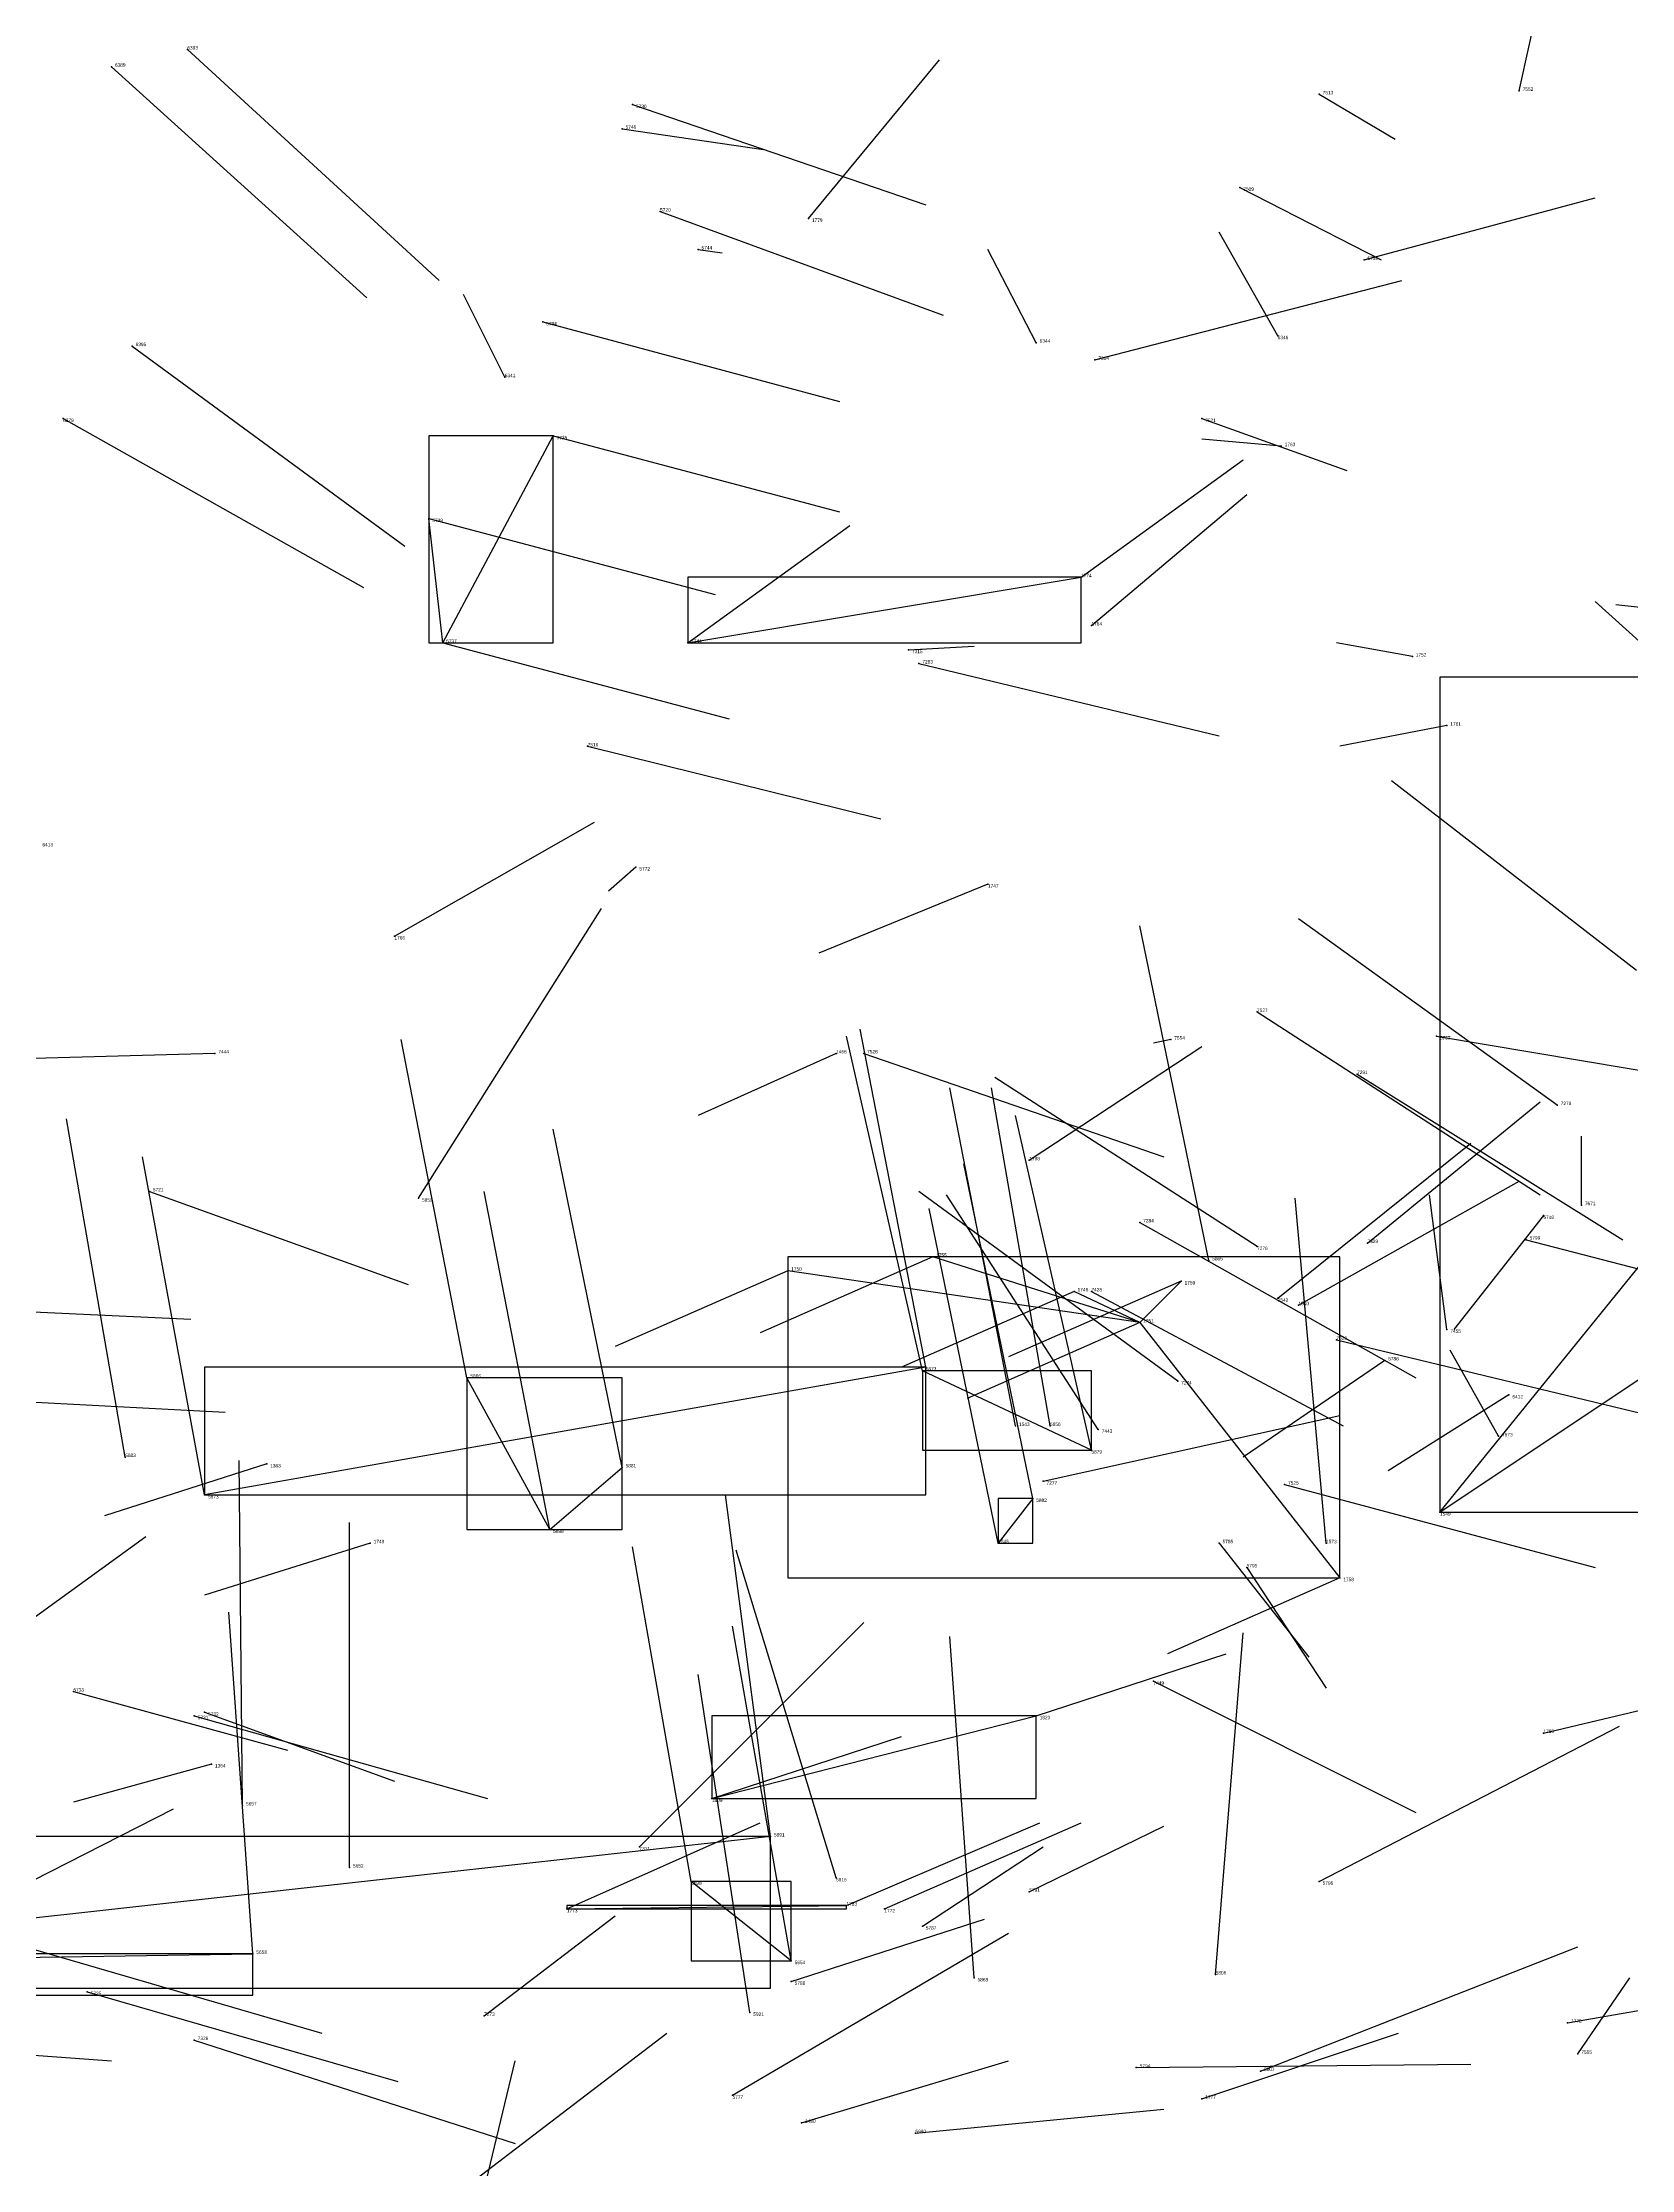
# Model space of a CAD drawing. Extents: x 59.1 to 70.8, y 600.3 to 605.1.
# Drawn here: x 65.32 to 65.781, y 603.984 to 604.601 of the extents above; entities that cross this region are included whole.
import ezdxf

# ---------------------------------------------------------------- set-up
doc = ezdxf.new("R2010")
doc.units = 0
for name, color, linetype in [('Clients', 3, 'CONTINUOUS'), ('Facilities', 3, 'CONTINUOUS'), ('Facilities_lines', 3, 'CONTINUOUS'), ('Min_max_boxes', 1, 'CONTINUOUS'), ('Normals', 1, 'CONTINUOUS'), ('Source_points', 5, 'CONTINUOUS'), ('Text', 3, 'CONTINUOUS')]:
    doc.layers.add(name, color=color, linetype=linetype)

msp = doc.modelspace()

# ---------------------------------------------------------------- linework, layer by layer
at = {"layer": 'Clients', "color": 5}
for p in [(65.468, 604.487, 455.659), (65.432, 604.463, 455.714), (65.621, 604.446, 449.435), (65.578, 604.249, 448.12), (65.536, 604.245, 448.245), (65.619, 604.239, 448.175), (65.65, 604.242, 448.258), (65.575, 604.216, 453.296), (65.443, 604.214, 453.3), (65.488, 604.188, 453.24), (65.367, 604.18, 453.32), (65.597, 604.166, 453.225), (65.696, 604.156, 448.106), (65.608, 604.116, 449.748), (65.508, 604.068, 453.95), (65.553, 604.061, 449.594), (65.381, 604.047, 453.808)]:
    msp.add_point(p, dxfattribs=at)
at = {"layer": 'Facilities', "color": 3}
for p in [(65.362, 604.599, 456.129), (65.34, 604.594, 456.192), (65.69, 604.586, 459.188), (65.748, 604.587, 462.618), (65.491, 604.583, 455.692), (65.488, 604.576, 454.639), (65.667, 604.559, 459.259), (65.499, 604.552, 455.626), (65.542, 604.55, 449.579), (65.51, 604.541, 454.843), (65.703, 604.538, 454.55), (65.465, 604.52, 455.713), (65.346, 604.513, 456.362), (65.608, 604.514, 457.183), (65.678, 604.516, 457.13), (65.625, 604.509, 462.479), (65.454, 604.504, 457.181), (65.326, 604.492, 456.22), (65.656, 604.492, 459.273), (65.679, 604.484, 448.227), (65.624, 604.432, 449.474), (65.436, 604.427, 455.657), (65.507, 604.427, 449.211), (65.571, 604.425, 462.663), (65.574, 604.421, 458.954), (65.717, 604.423, 448.475), (65.727, 604.403, 448.319), (65.478, 604.397, 459.032), (65.492, 604.362, 454.854), (65.594, 604.357, 448.176), (65.422, 604.342, 449.6), (65.672, 604.32, 459.078), (65.724, 604.313, 454.578), (65.37, 604.308, 461.806), (65.55, 604.308, 447.998), (65.558, 604.308, 459.004), (65.647, 604.312, 462.755), (65.701, 604.302, 458.85), (65.759, 604.293, 458.785), (65.606, 604.277, 449.58), (65.351, 604.268, 455.786), (65.429, 604.266, 454.482), (65.766, 604.264, 460.349), (65.638, 604.259, 458.89), (65.755, 604.261, 454.812), (65.672, 604.252, 458.762), (65.704, 604.253, 462.03), (65.75, 604.254, 454.58), (65.658, 604.248, 453.472), (65.624, 604.239, 461.219), (65.678, 604.237, 453.11), (65.684, 604.235, 453.041), (65.638, 604.23, 448.2), (65.727, 604.228, 460.316), (65.695, 604.225, 459.236), (65.576, 604.217, 453.369), (65.709, 604.219, 454.819), (65.649, 604.213, 458.841), (65.745, 604.209, 457.13), (65.602, 604.2, 453.157), (65.612, 604.2, 453.409), (65.626, 604.199, 461.757), (65.742, 604.197, 460.409), (65.344, 604.191, 453.387), (65.624, 604.193, 453.31), (65.385, 604.189, 447.956), (65.61, 604.184, 458.891), (65.607, 604.179, 453.227), (65.68, 604.183, 459.224), (65.725, 604.175, 453.09), (65.415, 604.166, 448.259), (65.467, 604.17, 453.247), (65.661, 604.166, 454.799), (65.692, 604.166, 453.071), (65.669, 604.159, 454.729), (65.329, 604.123, 455.755), (65.642, 604.126, 461.266), (65.364, 604.116, 455.813), (65.367, 604.117, 455.755), (65.755, 604.111, 449.536), (65.369, 604.102, 447.939), (65.514, 604.092, 449.782), (65.378, 604.09, 453.84), (65.531, 604.081, 454.099), (65.493, 604.078, 462.518), (65.409, 604.072, 453.781), (65.55, 604.069, 454.18), (65.69, 604.068, 454.404), (65.606, 604.065, 454.736), (65.472, 604.06, 449.769), (65.564, 604.06, 449.719), (65.575, 604.055, 454.781), (65.537, 604.045, 453.964), (65.333, 604.036, 455.81), (65.537, 604.039, 454.874), (65.59, 604.04, 454.01), (65.66, 604.041, 454.26), (65.525, 604.03, 454.061), (65.448, 604.029, 459.244), (65.762, 604.027, 449.575), (65.364, 604.022, 462.233), (65.765, 604.018, 462.608), (65.637, 604.014, 454.581), (65.673, 604.013, 454.478), (65.52, 604.006, 454.548), (65.656, 604.005, 449.663), (65.54, 603.998, 449.717), (65.573, 603.995, 454.77)]:
    msp.add_point(p, dxfattribs=at)
at = {"layer": 'Facilities_lines', "color": 3}
for p, q in [((65.436, 604.427, 455.657), (65.468, 604.487, 455.659)), ((65.436, 604.427, 455.657), (65.432, 604.463, 455.714)), ((65.507, 604.427, 449.211), (65.621, 604.446, 449.435)), ((65.725, 604.175, 453.09), (65.921, 604.417, 452.708)), ((65.638, 604.23, 448.2), (65.578, 604.249, 448.12)), ((65.638, 604.23, 448.2), (65.536, 604.245, 448.245)), ((65.638, 604.23, 448.2), (65.619, 604.239, 448.175)), ((65.638, 604.23, 448.2), (65.65, 604.242, 448.258)), ((65.638, 604.23, 448.2), (65.696, 604.156, 448.106)), ((65.576, 604.217, 453.369), (65.367, 604.18, 453.32)), ((65.624, 604.193, 453.31), (65.575, 604.216, 453.296)), ((65.467, 604.17, 453.247), (65.443, 604.214, 453.3)), ((65.467, 604.17, 453.247), (65.488, 604.188, 453.24)), ((65.607, 604.179, 453.227), (65.597, 604.166, 453.225)), ((65.514, 604.092, 449.782), (65.608, 604.116, 449.748)), ((65.531, 604.081, 454.099), (65.134, 604.037, 453.812)), ((65.537, 604.045, 453.964), (65.508, 604.068, 453.95)), ((65.472, 604.06, 449.769), (65.553, 604.061, 449.594)), ((64.604, 604.035, 453.44), (65.381, 604.047, 453.808))]:
    msp.add_line(p, q, dxfattribs=at)
at = {"layer": 'Min_max_boxes', "color": 1}
for p, q in [((65.468, 604.487, 455.657), (65.432, 604.487, 455.657)), ((65.432, 604.487, 455.657), (65.432, 604.427, 455.657)), ((65.468, 604.487, 455.714), (65.432, 604.487, 455.714)), ((65.432, 604.487, 455.714), (65.432, 604.427, 455.714)), ((65.432, 604.487, 455.657), (65.432, 604.487, 455.714)), ((65.468, 604.427, 455.657), (65.468, 604.487, 455.657)), ((65.468, 604.427, 455.714), (65.468, 604.487, 455.714)), ((65.468, 604.487, 455.657), (65.468, 604.487, 455.714)), ((65.621, 604.446, 449.211), (65.507, 604.446, 449.211)), ((65.507, 604.446, 449.211), (65.507, 604.427, 449.211)), ((65.621, 604.446, 449.435), (65.507, 604.446, 449.435)), ((65.507, 604.446, 449.435), (65.507, 604.427, 449.435)), ((65.507, 604.446, 449.211), (65.507, 604.446, 449.435)), ((65.621, 604.427, 449.211), (65.621, 604.446, 449.211)), ((65.621, 604.427, 449.435), (65.621, 604.446, 449.435)), ((65.621, 604.446, 449.211), (65.621, 604.446, 449.435)), ((65.432, 604.427, 455.657), (65.468, 604.427, 455.657)), ((65.432, 604.427, 455.714), (65.468, 604.427, 455.714)), ((65.432, 604.427, 455.657), (65.432, 604.427, 455.714)), ((65.468, 604.427, 455.657), (65.468, 604.427, 455.714)), ((65.507, 604.427, 449.211), (65.621, 604.427, 449.211)), ((65.507, 604.427, 449.435), (65.621, 604.427, 449.435)), ((65.507, 604.427, 449.211), (65.507, 604.427, 449.435)), ((65.621, 604.427, 449.211), (65.621, 604.427, 449.435)), ((65.921, 604.417, 452.708), (65.725, 604.417, 452.708)), ((65.725, 604.417, 452.708), (65.725, 604.175, 452.708)), ((65.921, 604.417, 453.09), (65.725, 604.417, 453.09)), ((65.725, 604.417, 453.09), (65.725, 604.175, 453.09)), ((65.725, 604.417, 452.708), (65.725, 604.417, 453.09)), ((65.696, 604.249, 448.106), (65.536, 604.249, 448.106)), ((65.536, 604.249, 448.106), (65.536, 604.156, 448.106)), ((65.696, 604.249, 448.258), (65.536, 604.249, 448.258)), ((65.536, 604.249, 448.258), (65.536, 604.156, 448.258)), ((65.536, 604.249, 448.106), (65.536, 604.249, 448.258)), ((65.696, 604.156, 448.106), (65.696, 604.249, 448.106)), ((65.696, 604.156, 448.258), (65.696, 604.249, 448.258)), ((65.696, 604.249, 448.106), (65.696, 604.249, 448.258)), ((65.576, 604.217, 453.32), (65.367, 604.217, 453.32)), ((65.367, 604.217, 453.32), (65.367, 604.18, 453.32)), ((65.576, 604.217, 453.369), (65.367, 604.217, 453.369)), ((65.367, 604.217, 453.369), (65.367, 604.18, 453.369)), ((65.367, 604.217, 453.32), (65.367, 604.217, 453.369)), ((65.624, 604.216, 453.296), (65.575, 604.216, 453.296)), ((65.575, 604.216, 453.296), (65.575, 604.193, 453.296)), ((65.624, 604.216, 453.31), (65.575, 604.216, 453.31)), ((65.575, 604.216, 453.31), (65.575, 604.193, 453.31)), ((65.575, 604.216, 453.296), (65.575, 604.216, 453.31)), ((65.576, 604.18, 453.32), (65.576, 604.217, 453.32)), ((65.576, 604.18, 453.369), (65.576, 604.217, 453.369)), ((65.576, 604.217, 453.32), (65.576, 604.217, 453.369)), ((65.624, 604.193, 453.296), (65.624, 604.216, 453.296)), ((65.624, 604.193, 453.31), (65.624, 604.216, 453.31)), ((65.624, 604.216, 453.296), (65.624, 604.216, 453.31)), ((65.488, 604.214, 453.24), (65.443, 604.214, 453.24)), ((65.443, 604.214, 453.24), (65.443, 604.17, 453.24)), ((65.488, 604.214, 453.3), (65.443, 604.214, 453.3)), ((65.443, 604.214, 453.3), (65.443, 604.17, 453.3)), ((65.443, 604.214, 453.24), (65.443, 604.214, 453.3)), ((65.488, 604.17, 453.24), (65.488, 604.214, 453.24)), ((65.488, 604.17, 453.3), (65.488, 604.214, 453.3)), ((65.488, 604.214, 453.24), (65.488, 604.214, 453.3)), ((65.575, 604.193, 453.296), (65.624, 604.193, 453.296)), ((65.575, 604.193, 453.31), (65.624, 604.193, 453.31)), ((65.575, 604.193, 453.296), (65.575, 604.193, 453.31)), ((65.624, 604.193, 453.296), (65.624, 604.193, 453.31)), ((65.367, 604.18, 453.32), (65.576, 604.18, 453.32)), ((65.367, 604.18, 453.369), (65.576, 604.18, 453.369)), ((65.367, 604.18, 453.32), (65.367, 604.18, 453.369)), ((65.576, 604.18, 453.32), (65.576, 604.18, 453.369)), ((65.607, 604.179, 453.225), (65.597, 604.179, 453.225)), ((65.597, 604.179, 453.225), (65.597, 604.166, 453.225)), ((65.607, 604.179, 453.227), (65.597, 604.179, 453.227)), ((65.597, 604.179, 453.227), (65.597, 604.166, 453.227)), ((65.597, 604.179, 453.225), (65.597, 604.179, 453.227)), ((65.607, 604.166, 453.225), (65.607, 604.179, 453.225)), ((65.607, 604.166, 453.227), (65.607, 604.179, 453.227)), ((65.607, 604.179, 453.225), (65.607, 604.179, 453.227)), ((65.725, 604.175, 452.708), (65.921, 604.175, 452.708)), ((65.725, 604.175, 453.09), (65.921, 604.175, 453.09)), ((65.725, 604.175, 452.708), (65.725, 604.175, 453.09)), ((65.443, 604.17, 453.24), (65.488, 604.17, 453.24)), ((65.443, 604.17, 453.3), (65.488, 604.17, 453.3)), ((65.443, 604.17, 453.24), (65.443, 604.17, 453.3)), ((65.488, 604.17, 453.24), (65.488, 604.17, 453.3)), ((65.597, 604.166, 453.225), (65.607, 604.166, 453.225)), ((65.597, 604.166, 453.227), (65.607, 604.166, 453.227)), ((65.597, 604.166, 453.225), (65.597, 604.166, 453.227)), ((65.607, 604.166, 453.225), (65.607, 604.166, 453.227)), ((65.536, 604.156, 448.106), (65.696, 604.156, 448.106)), ((65.536, 604.156, 448.258), (65.696, 604.156, 448.258)), ((65.536, 604.156, 448.106), (65.536, 604.156, 448.258)), ((65.696, 604.156, 448.106), (65.696, 604.156, 448.258)), ((65.608, 604.116, 449.748), (65.514, 604.116, 449.748)), ((65.514, 604.116, 449.748), (65.514, 604.092, 449.748)), ((65.608, 604.116, 449.782), (65.514, 604.116, 449.782)), ((65.514, 604.116, 449.782), (65.514, 604.092, 449.782)), ((65.514, 604.116, 449.748), (65.514, 604.116, 449.782)), ((65.608, 604.092, 449.748), (65.608, 604.116, 449.748)), ((65.608, 604.092, 449.782), (65.608, 604.116, 449.782)), ((65.608, 604.116, 449.748), (65.608, 604.116, 449.782)), ((65.514, 604.092, 449.748), (65.608, 604.092, 449.748)), ((65.514, 604.092, 449.782), (65.608, 604.092, 449.782)), ((65.514, 604.092, 449.748), (65.514, 604.092, 449.782)), ((65.608, 604.092, 449.748), (65.608, 604.092, 449.782)), ((65.531, 604.081, 453.812), (65.134, 604.081, 453.812)), ((65.531, 604.081, 454.099), (65.134, 604.081, 454.099)), ((65.531, 604.037, 453.812), (65.531, 604.081, 453.812)), ((65.531, 604.037, 454.099), (65.531, 604.081, 454.099)), ((65.531, 604.081, 453.812), (65.531, 604.081, 454.099)), ((65.537, 604.068, 453.95), (65.508, 604.068, 453.95)), ((65.508, 604.068, 453.95), (65.508, 604.045, 453.95)), ((65.537, 604.068, 453.964), (65.508, 604.068, 453.964)), ((65.508, 604.068, 453.964), (65.508, 604.045, 453.964)), ((65.508, 604.068, 453.95), (65.508, 604.068, 453.964)), ((65.537, 604.045, 453.95), (65.537, 604.068, 453.95)), ((65.537, 604.045, 453.964), (65.537, 604.068, 453.964)), ((65.537, 604.068, 453.95), (65.537, 604.068, 453.964)), ((65.553, 604.061, 449.594), (65.472, 604.061, 449.594)), ((65.472, 604.061, 449.594), (65.472, 604.06, 449.594)), ((65.553, 604.061, 449.769), (65.472, 604.061, 449.769)), ((65.472, 604.061, 449.769), (65.472, 604.06, 449.769)), ((65.472, 604.061, 449.594), (65.472, 604.061, 449.769)), ((65.553, 604.06, 449.594), (65.553, 604.061, 449.594)), ((65.553, 604.06, 449.769), (65.553, 604.061, 449.769)), ((65.553, 604.061, 449.594), (65.553, 604.061, 449.769)), ((65.472, 604.06, 449.594), (65.553, 604.06, 449.594)), ((65.472, 604.06, 449.769), (65.553, 604.06, 449.769)), ((65.472, 604.06, 449.594), (65.472, 604.06, 449.769)), ((65.553, 604.06, 449.594), (65.553, 604.06, 449.769)), ((65.381, 604.047, 453.44), (64.604, 604.047, 453.44)), ((65.381, 604.047, 453.808), (64.604, 604.047, 453.808)), ((65.381, 604.035, 453.44), (65.381, 604.047, 453.44)), ((65.381, 604.035, 453.808), (65.381, 604.047, 453.808)), ((65.381, 604.047, 453.44), (65.381, 604.047, 453.808)), ((65.508, 604.045, 453.95), (65.537, 604.045, 453.95)), ((65.508, 604.045, 453.964), (65.537, 604.045, 453.964)), ((65.508, 604.045, 453.95), (65.508, 604.045, 453.964)), ((65.537, 604.045, 453.95), (65.537, 604.045, 453.964)), ((65.134, 604.037, 453.812), (65.531, 604.037, 453.812)), ((65.134, 604.037, 454.099), (65.531, 604.037, 454.099)), ((65.531, 604.037, 453.812), (65.531, 604.037, 454.099)), ((64.604, 604.035, 453.44), (65.381, 604.035, 453.44)), ((64.604, 604.035, 453.808), (65.381, 604.035, 453.808)), ((65.381, 604.035, 453.44), (65.381, 604.035, 453.808))]:
    msp.add_line(p, q, dxfattribs=at)
at = {"layer": 'Normals', "color": 1}
for p, q in [((65.748, 604.587, 462.618), (65.759, 604.637, 462.704)), ((65.362, 604.599, 456.129), (65.435, 604.532, 456.143)), ((65.34, 604.594, 456.192), (65.414, 604.527, 456.193)), ((65.542, 604.55, 449.579), (65.58, 604.596, 449.659)), ((65.69, 604.586, 459.188), (65.712, 604.573, 459.285)), ((65.491, 604.583, 455.692), (65.576, 604.554, 455.736)), ((65.488, 604.576, 454.639), (65.529, 604.57, 454.73)), ((65.667, 604.559, 459.259), (65.708, 604.538, 459.348)), ((65.703, 604.538, 454.55), (65.77, 604.556, 454.622)), ((65.499, 604.552, 455.626), (65.581, 604.522, 455.675)), ((65.678, 604.516, 457.13), (65.661, 604.546, 457.224)), ((65.51, 604.541, 454.843), (65.517, 604.54, 454.943)), ((65.608, 604.514, 457.183), (65.594, 604.541, 457.278)), ((65.625, 604.509, 462.479), (65.714, 604.532, 462.519)), ((65.454, 604.504, 457.181), (65.442, 604.528, 457.277)), ((65.465, 604.52, 455.713), (65.551, 604.497, 455.759)), ((65.346, 604.513, 456.362), (65.425, 604.455, 456.345)), ((65.326, 604.492, 456.22), (65.413, 604.443, 456.231)), ((65.656, 604.492, 459.273), (65.698, 604.477, 459.363)), ((65.468, 604.487, 455.659), (65.551, 604.465, 455.711)), ((65.679, 604.484, 448.227), (65.656, 604.486, 448.324)), ((65.621, 604.446, 449.435), (65.668, 604.48, 449.517)), ((65.624, 604.432, 449.474), (65.669, 604.47, 449.555)), ((65.432, 604.463, 455.714), (65.515, 604.441, 455.766)), ((65.507, 604.427, 449.211), (65.554, 604.461, 449.293)), ((65.834, 604.381, 458.776), (65.77, 604.439, 458.726)), ((65.803, 604.435, 454.869), (65.776, 604.438, 454.965)), ((65.436, 604.427, 455.657), (65.519, 604.405, 455.709)), ((65.571, 604.425, 462.663), (65.59, 604.426, 462.761)), ((65.717, 604.423, 448.475), (65.695, 604.427, 448.572)), ((65.574, 604.421, 458.954), (65.661, 604.4, 458.999)), ((65.727, 604.403, 448.319), (65.696, 604.397, 448.414)), ((65.478, 604.397, 459.032), (65.563, 604.376, 459.08)), ((65.782, 604.332, 458.79), (65.711, 604.387, 458.747)), ((65.422, 604.342, 449.6), (65.48, 604.375, 449.674)), ((65.492, 604.362, 454.854), (65.484, 604.355, 454.953)), ((65.594, 604.357, 448.176), (65.545, 604.337, 448.261)), ((65.429, 604.266, 454.482), (65.482, 604.35, 454.475)), ((65.658, 604.248, 453.472), (65.638, 604.345, 453.482)), ((65.759, 604.293, 458.785), (65.684, 604.347, 458.747)), ((65.672, 604.32, 459.078), (65.754, 604.267, 459.1)), ((65.575, 604.216, 453.296), (65.553, 604.313, 453.289)), ((65.576, 604.217, 453.369), (65.557, 604.315, 453.372)), ((65.724, 604.313, 454.578), (65.819, 604.297, 454.603)), ((65.37, 604.308, 461.806), (65.3, 604.306, 461.878)), ((65.443, 604.214, 453.3), (65.424, 604.312, 453.299)), ((65.55, 604.308, 447.998), (65.51, 604.29, 448.088)), ((65.558, 604.308, 459.004), (65.645, 604.278, 459.044)), ((65.606, 604.277, 449.58), (65.656, 604.31, 449.66)), ((65.647, 604.312, 462.755), (65.642, 604.311, 462.855)), ((65.672, 604.252, 458.762), (65.596, 604.301, 458.719)), ((65.701, 604.302, 458.85), (65.778, 604.254, 458.892)), ((65.602, 604.2, 453.157), (65.583, 604.298, 453.152)), ((65.612, 604.2, 453.409), (65.595, 604.298, 453.417)), ((65.344, 604.191, 453.387), (65.327, 604.289, 453.397)), ((65.624, 604.193, 453.31), (65.602, 604.29, 453.303)), ((65.704, 604.253, 462.03), (65.754, 604.294, 462.107)), ((65.488, 604.188, 453.24), (65.468, 604.286, 453.239)), ((65.766, 604.264, 460.349), (65.766, 604.284, 460.447)), ((65.367, 604.18, 453.32), (65.349, 604.278, 453.323)), ((65.607, 604.179, 453.227), (65.587, 604.276, 453.218)), ((65.678, 604.237, 453.11), (65.734, 604.282, 453.179)), ((65.684, 604.235, 453.041), (65.748, 604.271, 453.109)), ((65.351, 604.268, 455.786), (65.426, 604.241, 455.846)), ((65.467, 604.17, 453.247), (65.448, 604.268, 453.247)), ((65.649, 604.213, 458.841), (65.574, 604.268, 458.804)), ((65.626, 604.199, 461.757), (65.582, 604.267, 461.816)), ((65.692, 604.166, 453.071), (65.683, 604.266, 453.075)), ((65.727, 604.228, 460.316), (65.722, 604.267, 460.408)), ((65.597, 604.166, 453.225), (65.577, 604.263, 453.216)), ((65.638, 604.259, 458.89), (65.718, 604.214, 458.93)), ((65.755, 604.261, 454.812), (65.729, 604.228, 454.903)), ((65.75, 604.254, 454.58), (65.842, 604.23, 454.611)), ((65.578, 604.249, 448.12), (65.528, 604.227, 448.204)), ((65.536, 604.245, 448.245), (65.486, 604.223, 448.329)), ((65.619, 604.239, 448.175), (65.569, 604.217, 448.259)), ((65.65, 604.242, 448.258), (65.6, 604.22, 448.342)), ((65.624, 604.239, 461.219), (65.697, 604.2, 461.275)), ((65.274, 604.235, 456.408), (65.363, 604.231, 456.363)), ((65.638, 604.23, 448.2), (65.588, 604.208, 448.284)), ((65.695, 604.225, 459.236), (65.786, 604.203, 459.271)), ((65.742, 604.197, 460.409), (65.728, 604.222, 460.505)), ((65.709, 604.219, 454.819), (65.668, 604.191, 454.906)), ((65.725, 604.175, 453.09), (65.788, 604.217, 453.156)), ((65.278, 604.209, 456.357), (65.373, 604.204, 456.326)), ((65.745, 604.209, 457.13), (65.71, 604.187, 457.221)), ((65.61, 604.184, 458.891), (65.696, 604.203, 458.939)), ((65.378, 604.09, 453.84), (65.377, 604.19, 453.845)), ((65.385, 604.189, 447.956), (65.338, 604.174, 448.043)), ((65.531, 604.081, 454.099), (65.518, 604.18, 454.108)), ((65.68, 604.183, 459.224), (65.77, 604.159, 459.26)), ((65.409, 604.072, 453.781), (65.409, 604.172, 453.787)), ((65.296, 604.129, 449.862), (65.35, 604.168, 449.937)), ((65.415, 604.166, 448.259), (65.367, 604.151, 448.346)), ((65.508, 604.068, 453.95), (65.491, 604.165, 453.965)), ((65.661, 604.166, 454.799), (65.687, 604.133, 454.89)), ((65.55, 604.069, 454.18), (65.521, 604.164, 454.194)), ((65.669, 604.159, 454.729), (65.692, 604.124, 454.82)), ((65.696, 604.156, 448.106), (65.646, 604.134, 448.19)), ((65.381, 604.047, 453.808), (65.374, 604.146, 453.823)), ((65.493, 604.078, 462.518), (65.558, 604.143, 462.556)), ((65.537, 604.045, 453.964), (65.52, 604.142, 453.979)), ((65.59, 604.04, 454.01), (65.583, 604.139, 454.018)), ((65.66, 604.041, 454.26), (65.668, 604.14, 454.271)), ((65.525, 604.03, 454.061), (65.51, 604.128, 454.07)), ((65.608, 604.116, 449.748), (65.663, 604.134, 449.829)), ((65.329, 604.123, 455.755), (65.391, 604.106, 455.832)), ((65.642, 604.126, 461.266), (65.718, 604.088, 461.318)), ((65.755, 604.111, 449.536), (65.81, 604.124, 449.618)), ((65.364, 604.116, 455.813), (65.449, 604.092, 455.861)), ((65.367, 604.117, 455.755), (65.422, 604.097, 455.836)), ((65.514, 604.092, 449.782), (65.569, 604.11, 449.863)), ((65.69, 604.068, 454.404), (65.777, 604.113, 454.382)), ((65.369, 604.102, 447.939), (65.329, 604.091, 448.03)), ((65.303, 604.061, 449.862), (65.358, 604.089, 449.941)), ((65.472, 604.06, 449.769), (65.528, 604.085, 449.848)), ((65.553, 604.061, 449.594), (65.609, 604.085, 449.673)), ((65.564, 604.06, 449.719), (65.621, 604.085, 449.797)), ((65.606, 604.065, 454.736), (65.645, 604.084, 454.826)), ((65.575, 604.055, 454.781), (65.61, 604.078, 454.872)), ((65.448, 604.029, 459.244), (65.486, 604.058, 459.332)), ((65.537, 604.039, 454.874), (65.593, 604.057, 454.954)), ((65.315, 604.049, 455.727), (65.401, 604.024, 455.771)), ((65.52, 604.006, 454.548), (65.6, 604.053, 454.586)), ((65.673, 604.013, 454.478), (65.765, 604.049, 454.464)), ((65.333, 604.036, 455.81), (65.423, 604.01, 455.844)), ((65.762, 604.027, 449.575), (65.819, 604.037, 449.656)), ((65.765, 604.018, 462.608), (65.78, 604.04, 462.704)), ((65.425, 603.966, 454.509), (65.501, 604.024, 454.538)), ((65.656, 604.005, 449.663), (65.713, 604.024, 449.743)), ((65.245, 604.023, 456.304), (65.34, 604.016, 456.275)), ((65.364, 604.022, 462.233), (65.457, 603.992, 462.214)), ((65.439, 603.941, 457.187), (65.457, 604.016, 457.124)), ((65.54, 603.998, 449.717), (65.6, 604.016, 449.795)), ((65.637, 604.014, 454.581), (65.734, 604.015, 454.606)), ((65.573, 603.995, 454.77), (65.645, 604.002, 454.839))]:
    msp.add_line(p, q, dxfattribs=at)
at = {"layer": 'Source_points', "color": 5}
for p in [(65.362, 604.599, 456.129), (65.34, 604.594, 456.192), (65.69, 604.586, 459.188), (65.748, 604.587, 462.618), (65.491, 604.583, 455.692), (65.488, 604.576, 454.639), (65.667, 604.559, 459.259), (65.499, 604.552, 455.626), (65.542, 604.55, 449.579), (65.51, 604.541, 454.843), (65.703, 604.538, 454.55), (65.465, 604.52, 455.713), (65.346, 604.513, 456.362), (65.608, 604.514, 457.183), (65.678, 604.516, 457.13), (65.625, 604.509, 462.479), (65.454, 604.504, 457.181), (65.326, 604.492, 456.22), (65.656, 604.492, 459.273), (65.468, 604.487, 455.659), (65.679, 604.484, 448.227), (65.432, 604.463, 455.714), (65.621, 604.446, 449.435), (65.624, 604.432, 449.474), (65.436, 604.427, 455.657), (65.507, 604.427, 449.211), (65.571, 604.425, 462.663), (65.574, 604.421, 458.954), (65.717, 604.423, 448.475), (65.727, 604.403, 448.319), (65.478, 604.397, 459.032), (65.492, 604.362, 454.854), (65.594, 604.357, 448.176), (65.422, 604.342, 449.6), (65.672, 604.32, 459.078), (65.724, 604.313, 454.578), (65.37, 604.308, 461.806), (65.55, 604.308, 447.998), (65.558, 604.308, 459.004), (65.647, 604.312, 462.755), (65.701, 604.302, 458.85), (65.759, 604.293, 458.785), (65.606, 604.277, 449.58), (65.351, 604.268, 455.786), (65.429, 604.266, 454.482), (65.766, 604.264, 460.349), (65.638, 604.259, 458.89), (65.755, 604.261, 454.812), (65.672, 604.252, 458.762), (65.704, 604.253, 462.03), (65.75, 604.254, 454.58), (65.578, 604.249, 448.12), (65.658, 604.248, 453.472), (65.536, 604.245, 448.245), (65.619, 604.239, 448.175), (65.624, 604.239, 461.219), (65.65, 604.242, 448.258), (65.678, 604.237, 453.11), (65.684, 604.235, 453.041), (65.638, 604.23, 448.2), (65.727, 604.228, 460.316), (65.695, 604.225, 459.236), (65.575, 604.216, 453.296), (65.576, 604.217, 453.369), (65.709, 604.219, 454.819), (65.443, 604.214, 453.3), (65.649, 604.213, 458.841), (65.745, 604.209, 457.13), (65.602, 604.2, 453.157), (65.612, 604.2, 453.409), (65.626, 604.199, 461.757), (65.742, 604.197, 460.409), (65.344, 604.191, 453.387), (65.624, 604.193, 453.31), (65.385, 604.189, 447.956), (65.488, 604.188, 453.24), (65.61, 604.184, 458.891), (65.367, 604.18, 453.32), (65.607, 604.179, 453.227), (65.68, 604.183, 459.224), (65.725, 604.175, 453.09), (65.415, 604.166, 448.259), (65.467, 604.17, 453.247), (65.597, 604.166, 453.225), (65.661, 604.166, 454.799), (65.692, 604.166, 453.071), (65.669, 604.159, 454.729), (65.696, 604.156, 448.106), (65.329, 604.123, 455.755), (65.642, 604.126, 461.266), (65.364, 604.116, 455.813), (65.367, 604.117, 455.755), (65.608, 604.116, 449.748), (65.755, 604.111, 449.536), (65.369, 604.102, 447.939), (65.514, 604.092, 449.782), (65.378, 604.09, 453.84), (65.531, 604.081, 454.099), (65.493, 604.078, 462.518), (65.409, 604.072, 453.781), (65.508, 604.068, 453.95), (65.55, 604.069, 454.18), (65.69, 604.068, 454.404), (65.553, 604.061, 449.594), (65.606, 604.065, 454.736), (65.472, 604.06, 449.769), (65.564, 604.06, 449.719), (65.575, 604.055, 454.781), (65.381, 604.047, 453.808), (65.537, 604.045, 453.964), (65.333, 604.036, 455.81), (65.537, 604.039, 454.874), (65.59, 604.04, 454.01), (65.66, 604.041, 454.26), (65.525, 604.03, 454.061), (65.448, 604.029, 459.244), (65.762, 604.027, 449.575), (65.364, 604.022, 462.233), (65.765, 604.018, 462.608), (65.637, 604.014, 454.581), (65.673, 604.013, 454.478), (65.52, 604.006, 454.548), (65.656, 604.005, 449.663), (65.54, 603.998, 449.717), (65.573, 603.995, 454.77)]:
    msp.add_point(p, dxfattribs=at)

# ---------------------------------------------------------------- texts
at = {"layer": 'Text', "color": 3}
for s, p in [('6393', (65.362, 604.599, 456.129)), ('6389', (65.341, 604.594, 456.192)), ('7513', (65.691, 604.586, 459.188)), ('7552', (65.749, 604.587, 462.618)), ('5730', (65.492, 604.582, 455.692)), ('5746', (65.489, 604.576, 454.639)), ('7509', (65.668, 604.558, 459.259)), ('5720', (65.499, 604.552, 455.626)), ('1779', (65.543, 604.549, 449.579)), ('5744', (65.511, 604.541, 454.843)), ('5752', (65.704, 604.538, 454.55)), ('5734', (65.466, 604.519, 455.713)), ('6395', (65.347, 604.513, 456.362)), ('6344', (65.609, 604.514, 457.183)), ('6346', (65.678, 604.515, 457.13)), ('6341', (65.454, 604.504, 457.181)), ('7314', (65.626, 604.509, 462.479)), ('6379', (65.326, 604.491, 456.22)), ('7521', (65.657, 604.491, 459.273)), ('5725', (65.469, 604.486, 455.659)), ('1763', (65.68, 604.484, 448.227)), ('5739', (65.433, 604.462, 455.714)), ('1774', (65.621, 604.446, 449.435)), ('1764', (65.624, 604.432, 449.474)), ('5737', (65.437, 604.427, 455.657)), ('1744', (65.508, 604.427, 449.211)), ('7315', (65.572, 604.424, 462.663)), ('1752', (65.718, 604.423, 448.475)), ('7283', (65.575, 604.421, 458.954)), ('1761', (65.728, 604.403, 448.319)), ('7516', (65.478, 604.397, 459.032)), ('6413', (65.32, 604.368, 457.33)), ('5772', (65.493, 604.361, 454.854)), ('1747', (65.594, 604.356, 448.176)), ('1766', (65.422, 604.341, 449.6)), ('7527', (65.672, 604.32, 459.078)), ('7554', (65.648, 604.312, 462.755)), ('5757', (65.725, 604.312, 454.578)), ('7444', (65.371, 604.308, 461.806)), ('1468', (65.55, 604.308, 447.998)), ('7528', (65.559, 604.308, 459.004)), ('7291', (65.701, 604.302, 458.85)), ('7278', (65.76, 604.293, 458.785)), ('1788', (65.606, 604.277, 449.58)), ('5721', (65.352, 604.268, 455.786)), ('5859', (65.43, 604.265, 454.482)), ('7671', (65.767, 604.264, 460.349)), ('7284', (65.639, 604.259, 458.89)), ('5748', (65.755, 604.26, 454.812)), ('7276', (65.672, 604.251, 458.762)), ('7329', (65.704, 604.253, 462.03)), ('5799', (65.751, 604.254, 454.58)), ('1750', (65.537, 604.245, 448.245)), ('1755', (65.579, 604.249, 448.12)), ('5865', (65.659, 604.248, 453.472)), ('1746', (65.62, 604.239, 448.175)), ('7428', (65.624, 604.239, 461.219)), ('1759', (65.651, 604.241, 448.258)), ('1542', (65.678, 604.236, 453.11)), ('1540', (65.684, 604.235, 453.041)), ('1751', (65.639, 604.23, 448.2)), ('7455', (65.728, 604.227, 460.316)), ('7523', (65.695, 604.225, 459.236)), ('5866', (65.444, 604.214, 453.3)), ('5871', (65.576, 604.216, 453.296)), ('5877', (65.576, 604.216, 453.369)), ('5786', (65.71, 604.219, 454.819)), ('7274', (65.65, 604.212, 458.841)), ('6412', (65.746, 604.208, 457.13)), ('1543', (65.603, 604.2, 453.157)), ('5656', (65.612, 604.2, 453.409)), ('7443', (65.627, 604.198, 461.757)), ('7673', (65.743, 604.197, 460.409)), ('5883', (65.344, 604.191, 453.387)), ('5879', (65.624, 604.192, 453.31)), ('1363', (65.386, 604.188, 447.956)), ('5881', (65.489, 604.188, 453.24)), ('7277', (65.611, 604.183, 458.891)), ('7525', (65.681, 604.183, 459.224)), ('5873', (65.368, 604.179, 453.32)), ('5882', (65.608, 604.178, 453.227)), ('1549', (65.725, 604.174, 453.09)), ('1749', (65.416, 604.166, 448.259)), ('5898', (65.468, 604.169, 453.247)), ('1545', (65.597, 604.166, 453.225)), ('5785', (65.662, 604.166, 454.799)), ('1573', (65.692, 604.166, 453.071)), ('5795', (65.669, 604.159, 454.729)), ('1758', (65.697, 604.155, 448.106)), ('5733', (65.329, 604.123, 455.755)), ('7449', (65.642, 604.125, 461.266)), ('5731', (65.365, 604.115, 455.813)), ('5732', (65.368, 604.116, 455.755)), ('1823', (65.609, 604.115, 449.748)), ('1785', (65.755, 604.111, 449.536)), ('1364', (65.37, 604.101, 447.939)), ('5657', (65.379, 604.09, 453.84)), ('1809', (65.514, 604.091, 449.782)), ('5891', (65.532, 604.081, 454.099)), ('5652', (65.41, 604.072, 453.781)), ('7311', (65.493, 604.077, 462.518)), ('5598', (65.508, 604.067, 453.95)), ('5916', (65.55, 604.068, 454.18)), ('5796', (65.691, 604.067, 454.404)), ('1783', (65.553, 604.061, 449.594)), ('5791', (65.606, 604.065, 454.736)), ('1773', (65.472, 604.059, 449.769)), ('1772', (65.564, 604.059, 449.719)), ('5787', (65.576, 604.054, 454.781)), ('5658', (65.382, 604.047, 453.808)), ('5654', (65.538, 604.044, 453.964)), ('5806', (65.66, 604.041, 454.26)), ('5735', (65.334, 604.035, 455.81)), ('5788', (65.538, 604.038, 454.874)), ('5863', (65.591, 604.039, 454.01)), ('7273', (65.448, 604.029, 459.244)), ('5921', (65.526, 604.029, 454.061)), ('1778', (65.763, 604.027, 449.575)), ('7326', (65.365, 604.022, 462.233)), ('7555', (65.766, 604.018, 462.608)), ('5794', (65.638, 604.014, 454.581)), ('5807', (65.674, 604.013, 454.478)), ('5777', (65.52, 604.005, 454.548)), ('1777', (65.657, 604.005, 449.663)), ('1480', (65.541, 603.998, 449.717)), ('5990', (65.573, 603.995, 454.77))]:
    msp.add_text(s, height=0.001, dxfattribs=at).set_placement(p)

doc.saveas('drawing.dxf')
